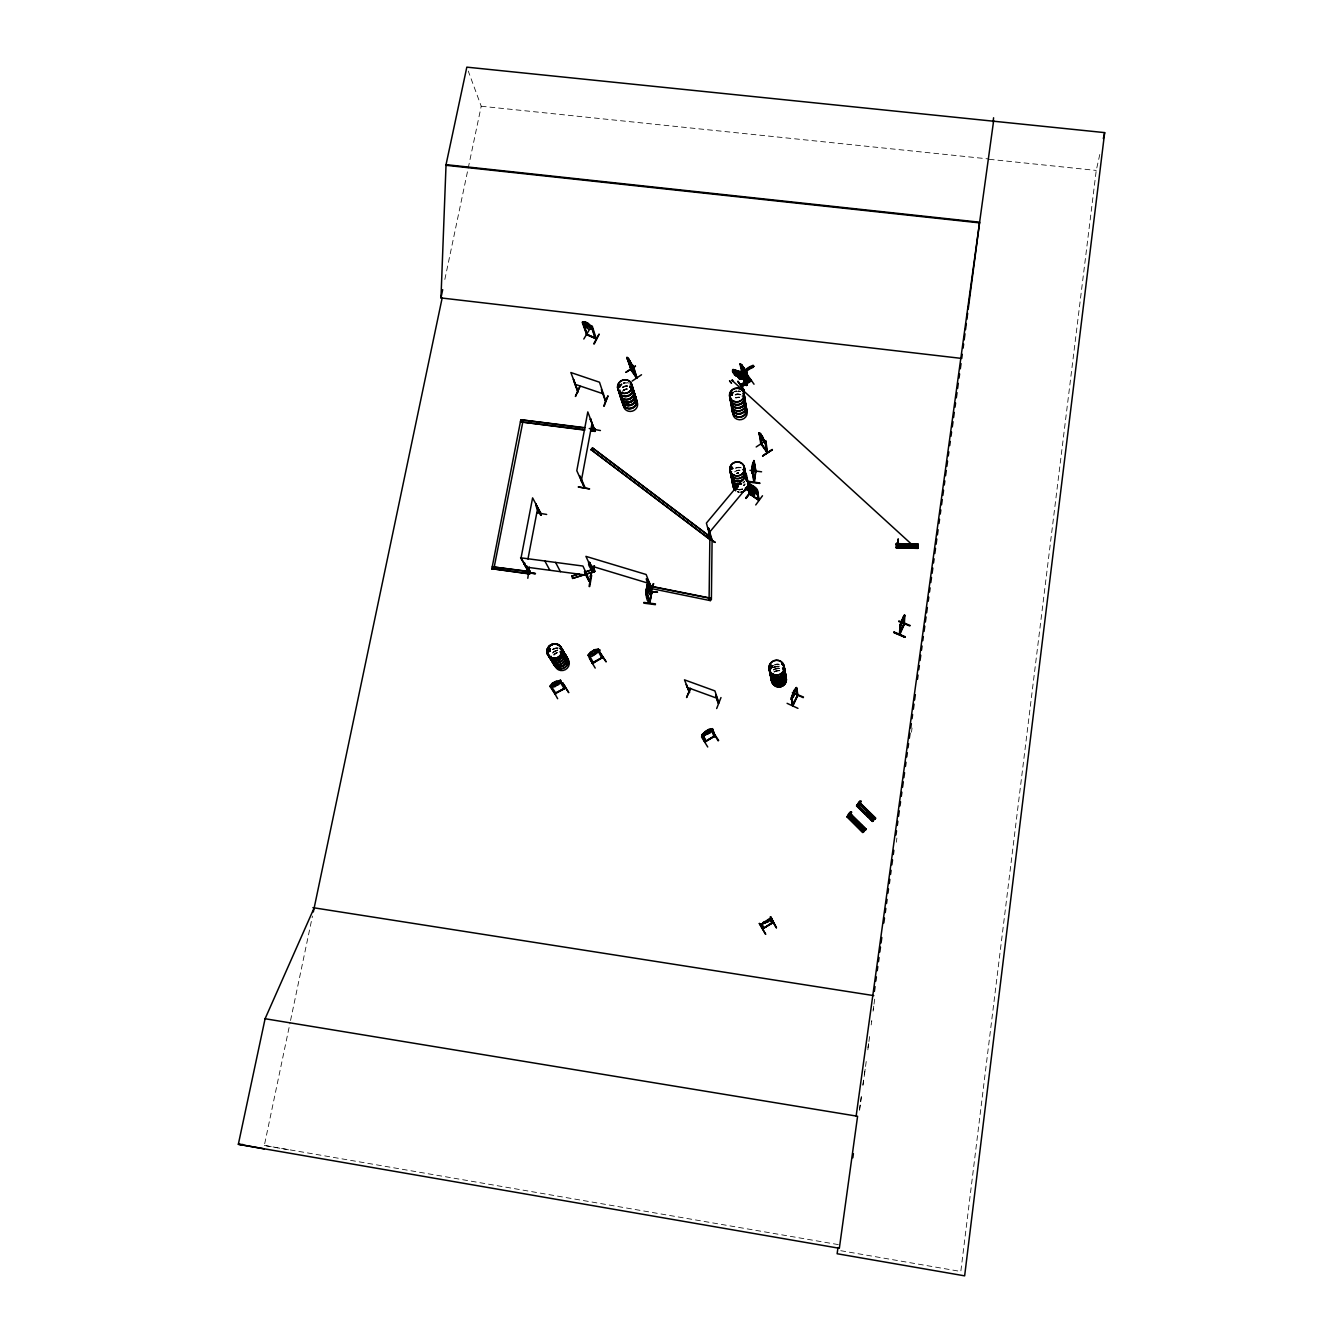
<?xml version="1.0" encoding="UTF-8"?>
<svg xmlns="http://www.w3.org/2000/svg" width="1343" height="1343" viewBox="0 0 1343 1343"><rect width="100%" height="100%" fill="white"/><g stroke="black" fill="none" stroke-linecap="round" stroke-linejoin="round"><path stroke-width="0.75" stroke-dasharray="5 3.75" d="M736.149 470.822A7.37 6.95 -12.2 0 1 739.926 470.352L736.082 470.638M778.923 666.363L774.978 666.799L776.926 666.346M739.909 470.201L737.979 470.184M1099.783 154.512L1096.241 170.427L960.816 1271.485L838.62 1250.333M859.621 1110.073L860.477 1103.845M860.745 1101.764L861.887 1093.454M863.012 1085.144L865.261 1068.541L863.985 1076.817M865.547 1066.46L866.671 1058.15M867.813 1049.84L868.652 1043.612M868.938 1041.53L870.063 1033.22M871.187 1024.91L871.758 1020.747L871.137 1024.894M873.739 1006.209L872.883 1012.437L873.42 1008.291M874.008 1004.128L875.149 995.818M859.402 1110.04L860.259 1103.812M860.544 1101.73L861.686 1093.437M862.827 1085.127L863.7 1078.899M867.981 1047.741L868.552 1043.595M896.318 842.229L896.889 838.066M911.477 732.204L912.048 728.057M444.835 279.462L481.214 106.231L468.271 71.061M288.493 1149.809L264.336 1145.445L290.122 1022.56M290.541 1020.512L312.466 916.044M553.786 654.83L556.992 652.547A7.571 7.235 -30.6 0 0 553.803 654.847A7.571 7.235 -30.6 0 1 557.06 652.681M743.199 482.859L744.593 481.432M743.653 485.494L745.096 484.185A7.437 7 -12.2 0 1 743.669 485.478A7.336 6.916 -12.2 0 0 745.012 484.286M557.63 650.096A7.47 7.135 -30.5 0 0 552.611 652.816L557.714 650.079M552.561 652.866L555.784 650.566M774.961 666.716L773.199 667.756A7.588 7.37 -9.8 0 1 778.906 666.363A7.571 7.336 -9.8 0 0 773.283 667.74A7.554 7.319 -9.8 0 1 778.89 666.346M779.293 668.294A7.655 7.42 -9.7 0 0 773.618 669.721L779.309 668.277A7.655 7.42 -9.7 0 0 773.635 669.821M774.021 671.836L779.712 670.409A7.622 7.387 -9.7 0 0 774.072 671.97A7.504 7.286 -9.7 0 1 779.662 670.426M552.728 649.374A7.521 7.185 -30.5 0 1 556.355 647.964L558.352 648.014A7.638 7.286 -30.5 0 0 552.745 649.408L556.422 647.964M622.481 387.237L627.97 385.844M625.166 389.42L623.471 390.309A7.202 6.681 -17.6 0 1 626.98 388.882L623.437 390.192A7.219 6.698 -17.6 0 1 626.963 388.849M625.032 382.604L623.152 383.074A7.403 6.849 -17.6 0 1 625.083 382.789M734.655 391.401L736.535 390.931M737.106 394.154L735.225 394.624A7.42 6.916 -11.8 0 1 740.916 394.792A7.42 6.916 -11.8 0 0 735.225 394.641L740.9 394.607M737.425 467.347L739.389 467.364L735.528 467.817A7.387 6.95 -12.2 0 1 741.168 467.767L739.372 467.347M742.511 489.255L738.7 489.725A7.286 6.866 -12.1 0 0 742.494 489.305A7.303 6.883 -12.1 0 1 738.751 489.775M774.609 664.718A7.605 7.37 -9.8 0 1 778.504 664.265A7.722 7.47 -9.8 0 0 774.609 664.852L776.539 664.231M775.347 668.747L777.295 668.26M739.557 397.092L735.746 397.562L739.557 397.192A7.269 6.782 -11.8 0 0 735.813 397.797M556.388 648.014L558.335 648.014M776.523 664.265L778.554 664.248M481.214 106.231L988.817 158.961M989.22 159.297L1096.241 170.427M264.336 1145.445L838.72 1244.676M738.465 390.914L740.346 391.384M626.929 382.587L628.742 383.057M737.324 491.773L739.187 492.26M552.963 649.743A7.521 7.168 -30.5 0 1 558.52 648.367M552.812 653.134A7.47 7.135 -30.5 0 1 557.832 650.415M554.038 655.149A7.454 7.118 -30.6 0 1 557.177 652.916M553.82 654.78A7.454 7.118 -30.6 0 1 556.959 652.547M735.645 468.271A7.37 6.95 -12.2 0 1 739.422 467.8M735.578 467.985A7.487 7.051 -12.2 0 1 739.405 467.515M734.503 471.897A7.353 6.916 -12.2 0 1 739.943 470.52M736.635 473.407A7.437 7 -12.2 0 1 738.516 472.937M736.703 473.659A7.336 6.916 -12.2 0 1 738.549 473.206M744.929 483.799A7.336 6.916 -12.2 0 1 743.552 485.092M742.478 489.087A7.403 6.984 -12.1 0 1 738.667 489.557M742.41 488.835A7.286 6.866 -12.1 0 1 738.667 489.288M774.676 665.087A7.588 7.353 -9.8 0 1 780.468 665.138M775.868 671.248A7.504 7.269 -9.7 0 1 779.729 670.795M773.736 670.039A7.538 7.303 -9.7 0 1 779.326 668.646M773.669 669.687A7.538 7.303 -9.7 0 1 779.259 668.277M622.682 387.691A7.252 6.715 -17.6 0 1 628.054 386.331M622.548 387.405A7.37 6.833 -17.6 0 1 628.02 386.029M622.514 387.137A7.252 6.732 -17.6 0 1 627.886 385.777M623.32 383.544A7.286 6.749 -17.6 0 1 627.03 383.074M623.656 390.695A7.202 6.681 -17.6 0 1 625.301 389.806M735.343 395.094A7.303 6.799 -11.8 0 1 740.9 395.077M734.688 391.568A7.454 6.933 -11.8 0 1 736.568 391.098M738.516 391.082A7.454 6.933 -11.8 0 1 740.362 391.552M735.242 394.557A7.303 6.799 -11.8 0 1 740.816 394.54M734.755 391.854A7.336 6.833 -11.8 0 1 740.346 391.837M735.88 398.099A7.252 6.765 -11.8 0 1 739.59 397.629M738.482 472.77L736.585 473.24A7.336 6.916 -12.2 0 1 738.465 472.719M743.115 482.792A7.37 6.95 -12.2 0 0 744.509 481.499A7.353 6.916 -12.2 0 1 743.132 482.909M737.408 491.656A7.252 6.833 -12.1 0 0 739.221 492.109A7.269 6.849 -12.1 0 1 737.408 491.672M778.957 666.648A7.554 7.336 -9.8 0 0 773.333 668.059A7.538 7.319 -9.8 0 1 778.94 666.682M627.03 389.05A7.219 6.698 -17.6 0 0 622.178 391.636A7.202 6.681 -17.6 0 1 627.03 389.067A7.202 6.681 -17.6 0 0 622.178 391.636A7.219 6.698 -17.6 0 1 627.03 389.05"/><path stroke-width="1.5" d="M564.144 688.472L565.302 687.834L554.911 693.609M555.364 693.995L555.633 692.82M759.819 482.976L748.286 481.314M592.297 326.886L591.105 326.332L592.364 326.517L596.376 339.208L595.704 338.402M898.114 544.217L897.997 546.769L898.266 538.963M586.555 334.558L587.68 334.558M586.387 334.172L596.46 338.822L595.62 338.318M755.521 471.292L754.279 481.717M755.807 471.997L753.792 460.615L752.449 471.057M649.408 602.722C643.952 600.203 647.242 582.694 648.014 583.248M709.087 599.633L709.843 539.198L711.27 537.469L592.464 447.924L591.038 449.603L709.91 539.483L712.193 539.466L709.843 539.198L591.038 449.603M712.109 539.164L711.387 599.616L709.02 599.364M896.923 544.855L917.957 545.409L917.991 544.083L896.486 543.646L896.469 545.191L896.503 543.428L898.685 543.479L898.618 546.954M896.402 548.011L917.924 548.045L896.402 547.994L896.436 546.702L917.924 547.709L896.436 546.685M896.469 544.385L896.436 545.224L917.974 545.006L896.486 543.646L917.991 544.2L917.907 548.045M739.573 377.433L734.739 375.117L732.69 371.977C733.379 365.766 731.247 374.395 733.849 371.121L739.473 375.805M897.661 545.208L897.393 545.107M783.456 668.999L782.533 668.075L783.338 669.116M772.124 667.118L771.436 665.893L769.774 666.799M910.151 547.81L910.218 544.033M912.082 547.843L912.166 544.083M914.264 547.894L914.348 544.116M769.774 667.102L769.858 666.766A7.756 7.504 -9.9 0 1 770.949 664.986M771.453 666.212L771.033 667.723L770.11 666.749M896.402 547.625L917.94 547.121L917.924 548.397L896.402 547.692L896.503 543.428M898.064 540.91L898.064 539.265L897.98 543.076M743.233 395.698L742.31 396.151M742.696 469.563L743.753 470.084M743.686 470.285L743.821 469.412M917.957 545.359L917.991 544.284M649.542 603.125L651.909 592.179M646.722 593.572L647.947 586.102L646.688 585.498L647.981 583.047L651.624 593.337L651.154 591.944M732.036 393.935L731.834 395.06M732.053 403.521L732.187 404.344A7.37 6.866 -11.8 0 0 734.856 412.889A7.252 6.765 -11.8 0 0 744.207 411.831A7.252 6.765 -11.8 0 0 744.828 403.101M730.978 395.06C729.685 393.079 731.817 396.655 732.187 394.288M732.472 468.103C730.122 470.957 731.465 464.812 732.825 468.489M897.98 543.646L897.997 542.421M898.131 543.646L897.829 546.769M894.018 632.184L904.913 637.237L894.052 632.117M837.982 1247.58L837.125 1253.741L964.643 1275.85L1104.668 132.621L466.827 67.15L446.044 164.652L440.974 297.793L442.166 297.945L313.322 911.947M630.236 387.422L631.26 387.808M630.438 387.506L631.344 387.17M529.914 573.159L530.015 571.363L529.914 573.209L521.05 557.916L532.6 497.884L541.229 514M530.233 571.9L526.926 566.158M619.022 387.153L618.854 385.928M621.524 384.165A7.403 6.849 -17.6 0 0 619.089 387.002L620.516 385.978M898.702 621.49L909.815 625.972M564.967 658.053L564.715 659.01M899.928 633.107L900.196 624.596L899.407 633.728M560.4 652.161L560.501 651.523M560.149 651.859L560.938 652.715L560.988 651.54M550.093 650.348L549.925 651.221M754.279 482.238L752.231 469.798L752.802 462.58L751.929 471.746L752.651 470.638M752.231 473.29C756.277 466.34 751.442 449.72 755.991 471.007M646.151 593.371L650.163 602.084M903.033 617.36L904.561 615.044L904.074 624.915L904.443 614.993L899.692 625.855L903.621 616.89L900.465 624.982M907.969 547.759L908.036 544.083M904.46 623.505L904.494 615.212M905.132 636.666L894.018 632.15M915.808 544.234L915.725 548.011L731.868 380.203C732.321 379.095 733.513 382.083 732.288 380.338M752.046 470.671L753.893 482.07M578.38 487.039L589.627 488.886L578.413 486.905M718.035 702.809L715.92 695.305L718.69 703.212M718.119 703.077L715.92 695.305M643.851 603.158L655.434 604.669M643.885 602.419L655.468 603.897M689.647 691.947L686.307 684.527L689.395 692.4M968.202 309.142L979.618 222.199L446.044 164.652M748.219 482.103L759.752 483.43M993.132 121.76L993.585 117.781M605.609 400.65L605.24 400.751M577.675 391.35C569.533 366.454 575.039 386.952 578.078 391.3M850.606 812.683L851.529 812.079L848.726 817.031L849.078 814.311L865.127 830.159L866.101 829.185M851.546 812.33L848.843 817.148L847.97 815.47M858.815 824.501C857.405 821.009 856.448 827.305 858.849 824.317M962.26 354.317L961.722 358.43L440.957 297.928L442.686 289.652M963.065 348.156L963.619 344.043M964.156 339.947L964.962 333.786M965.499 329.673L966.305 323.512M966.859 319.399L967.665 313.238M749.411 493.855L750.787 494.543L748.823 484.151C745.785 482.708 757.553 486.854 757.217 490.229L757.334 492.075L754.447 491.42M856.146 1116.033L993.652 120.601M874.343 991.453L875.032 986.585M875.787 981.078L876.358 976.932M877.214 970.704L877.785 966.557M878.473 961.655L879.044 957.509M879.799 952.019L880.471 947.117M881.058 942.971L881.797 937.498M883.812 922.96L884.483 918.041M885.238 912.585L885.809 908.439M886.498 903.52L887.068 899.357M887.924 893.129L888.495 888.982M889.251 883.526L889.821 879.38M890.51 874.444L891.08 870.281M891.819 864.858L892.524 859.906M893.263 854.484L893.834 850.32M895.949 834.977L896.536 830.83M897.275 825.425L897.846 821.261M898.534 816.292L899.273 810.887M899.961 805.901L900.549 801.754M901.271 796.365L901.858 792.202M902.546 787.216L903.285 781.827M903.856 777.681L904.561 772.678M905.417 766.45L905.988 762.287M906.726 756.932L907.297 752.768M908.002 747.749L908.573 743.602M909.295 738.247L910 733.211M910.739 727.872L911.309 723.726M912.015 718.673L912.585 714.526M913.307 709.188L914.012 704.135M914.583 699.988L915.322 694.667M917.454 679.222L918.024 675.059M918.746 669.754L919.334 665.608M920.039 660.521L920.761 655.233M921.466 650.146L922.037 645.983M922.759 640.695L923.329 636.548M924.051 631.445L924.773 626.174M925.344 622.01L926.049 616.924M926.62 612.761L927.341 607.489M928.214 601.261L928.785 597.115M929.49 591.994L930.061 587.848M930.783 582.577L931.505 577.456M932.076 573.31L932.797 568.055M933.503 562.918L934.073 558.772M934.795 553.517L935.517 548.38M936.088 544.234L936.793 538.996M937.38 534.85L938.085 529.696M938.958 523.468L939.529 519.305M940.234 514.084L940.805 509.937M941.527 504.767L942.249 499.562M942.82 495.416L943.541 490.229M944.247 485.041L944.817 480.878M945.539 475.691L946.261 470.503M946.832 466.357L947.554 461.153M948.259 455.982L948.83 451.819M949.686 445.591L950.273 441.444M950.995 436.24L951.566 432.077M952.271 426.923L952.993 421.702M953.564 417.539L954.269 412.385M955.007 407.164L955.578 403.001M956.283 397.864L957.005 392.626M957.593 388.463L958.281 383.326M959.02 378.088L959.59 373.925M960.295 368.805L961.017 363.55M852.822 1157.8L853.393 1153.654M859.218 801.788L861.115 801.016L858.261 806.018L858.613 803.299L874.696 819.079L875.619 818.156L859.856 802.61M860.947 801.57L858.378 806.136L857.741 804.172M752.08 471.594L752.231 470.587M753.776 460.75L753.49 461.791M754.195 460.8L755.404 472.484M753.205 471.427L753.675 467.683L752.349 466.34M754.296 482.12L755.924 470.923M770.278 918.73C770.932 923.816 775.129 925.68 771.352 918.159L760.574 924.588L768.381 921.533M773.165 922.557L762.623 928.852M762.471 928.634L773.148 922.624M772.762 922.154L762.79 928.936L763.697 928.214M646.252 595.218L648.132 583.752M647.695 593.522C651.053 565.269 646.184 606.935 646.671 595.788M649.643 601.714L649.492 603.242M647.83 584.272L651.64 592.918L649.542 601.949M651.741 592.011L649.894 602.99M647.712 591.39L657.533 592.179L647.88 590.987M791.648 697.269L792.756 705.847L797.557 695.187L796.433 687.582L794.317 689.983L793.142 697.118L791.296 699.585L791.413 697.319M650.18 602.235L646.067 589.258L645.983 594.513L646.705 593.438L650.062 603.108M714.308 736.635L714.98 735.796L712.344 728.695L708.466 729.652L710.917 730.542L704.017 734.604L704.941 731.7L708.516 729.585L701.835 734.873L704.857 742.125L705.377 740.832M704.706 741.672L714.862 735.679M714.09 736.686L714.879 735.376M584.591 571.53L585.582 572.068L584.591 571.53C584.121 573.276 591.222 583.047 588.704 580.747M589.879 580.797L588.654 580.73L584.524 571.933M589.09 586.505L590.97 575.157M589.695 586.572L591.659 575.408M600.422 430.532L591.138 428.853M579.706 476.127L584.289 487.509L584.507 486.653M594.311 430.952L590.4 418.831L594.596 429.844M590.802 418.882L590.232 419.822M583.735 487.089L583.936 485.998M583.903 487.459L584.541 486.451L580.109 476.177M584.289 487.509L584.39 486.082M594.529 429.978L594.378 430.885M594.781 430.465L594.899 429.525L594.798 430.969M527.799 572.756L535.421 573.595L523.921 572.689M546.651 514.453L537.301 512.892M529.125 573.058L523.854 563.456L530.049 572.789M524.307 563.59L524.509 562.583M540.944 515.175L535.723 504.078L540.86 514.587M524.895 563.59L523.77 563.859M540.558 515.124C542.807 513.395 536.747 512.002 535.941 505.119L536.126 504.112M529.36 567.132L527.799 578.279M529.578 571.279L530.233 572.739M541.111 514.957L540.591 513.546M540.574 513.664L540.289 514.52M581.25 481.214L592.062 423.246M591.189 428.467L595.335 428.988L594.949 431.069L590.802 430.549M590.937 430.902L595.083 431.405L595.335 428.988M597.333 649.626L601.933 658.12L601.463 657.281M601.446 657.801L602.789 657.482M592.431 663.224L602.638 657.264L593.354 662.267M592.179 662.838L593.673 662.804L592.515 662.955M793.193 692.501L792.857 695.238L793.881 691.376M527.95 559.041L537.72 508.007M529.495 573.73L491.639 568.677L529.646 573.998L529.897 571.564L492.243 566.813M529.646 573.998L530.065 571.849M491.823 568.962L520.815 419.771L584.994 427.712M904.41 624.059L899.877 634.45L901.489 620.919M903.957 623.773L899.457 634.181L903.973 623.471M554.827 693.341L565.302 688.019M556.22 693.475L555.817 692.719M761.565 471.796L750.015 470.335M238.332 1144.32L265.091 1018.733L857.589 1116.268L839.341 1248.285L238.332 1144.32L242.999 1144.521M740.362 371.44C742.226 372.8 740.513 371.356 732.64 369.627M734.755 375.083C761.515 389.285 735.863 374.412 742.343 371.138M741.722 372.766L732.892 369.694L741.789 372.867M746.708 380.035L747.984 379.112L746.977 378.474M747.547 380.438L747.447 378.323M550.63 687.347L554.928 686.575L556.153 680.968L559.208 682.143L555.045 685.45L552.292 686.021L552.644 682.983L560.467 680.196L561.29 681.505L558.554 684.678L550.731 687.28M1103.325 138.598L1104.668 132.621M711.186 537.905L710.682 539.131L711.437 537.855L592.464 447.924M792.051 697.353L795.375 689.412L791.9 696.463L792.806 704.353M746.154 377.568L745.298 378.105L746.305 385.391L747.144 385.005L746.12 377.45L744.559 377.4L746.355 385.542L747.329 384.904L745.869 378.726M744.358 374.848L743.703 373.891L743.367 375.234M744.845 381.395L744.794 382.705M710.783 598.172L710.346 600.623L649.206 588.133L649.727 585.984L710.783 598.172L710.346 600.623M787.099 703.329L797.96 708.349M629.179 359.79L631.176 364.272L629.85 360.747M901.992 619.895L901.254 622.816L902.513 618.703M793.344 704.941L792.874 705.73L797.893 695.221M797.02 695.976L797.893 695.086M705.898 535.672L715.03 542.421M782.768 668.831L783.557 668.848M553.92 682.479C551.251 687.549 561.021 681.925 555.079 681.824L553.987 682.58M732.623 476.295L732.623 476.966A7.336 6.916 -12.2 0 0 738.096 486.451M730.29 394.389L731.532 393.885M759.097 433.067L760.155 433.638L761.565 444.936L761.431 443.861M766.551 451.919L767.273 452.91L760.877 443.778M764.839 440.974L766.584 452.171L766.954 451.416M857.388 804.944L873.319 820.472L872.346 821.429L856.532 805.918L857.573 804.39M858.53 802.526L858.143 804.205L859.772 801.066M550.093 650.633L549.438 651.573L547.944 650.616M633.191 397.008L634.282 396.806A7.185 6.665 -17.6 0 1 633.023 407.903A7.185 6.665 -17.6 0 1 622.598 402.984M618.384 386.029L619.392 385.122M794.888 693.508L793.159 697.034L796.365 687.7L792.689 693.592L791.296 699.585M636.045 377.4C638.68 380.808 625.872 346.964 635.994 377.433M636.935 377.803L630.975 368.922M899.676 627.08L904.88 615.363M902.849 621.373L904.309 616.471M631.479 370.114L626.795 357.54L627.886 359.085M742.511 372.078L740.698 363.919M649.844 594.513L653.521 583.668L650.448 594.831M653.521 583.668L649.777 594.496M651.859 592.33C637.505 562.163 656.19 591.894 650.633 589.208M650.683 588.402L651.791 589.073L646.151 574.502L585.934 556.371L592.901 571.262C595.587 574.015 585.481 564.295 589.611 562.381L593.875 571.967L589.611 562.381M650.549 589.107L651.791 589.073M594.042 565.856L590.198 576.617L594.496 565.856M593.74 571.228L593.707 571.967M716.675 708.533L720.99 697.554M904.913 637.203L893.817 632.637M690.42 688.388L686.575 697.554L690.52 688.489M848.457 815.016L847.601 815.839L863.784 831.518L862.794 832.492L846.997 816.913L849.229 814.462M848.742 814.63L849.666 815.738M586.085 322.673L585.901 324.754L589.157 326.282L586.152 322.572M584.339 487.475L576.802 470.688L587.798 411.915L595.083 431.405M742.108 372.548L733.177 369.443M746.59 379.868L745.499 379.582L747.128 379.649C742.209 348.341 755.253 405.401 741.957 370.349M747.245 380.707L738.381 377.601M601.362 389.588L605.357 401.087M604.132 406.241L608.01 395.799L603.746 405.905M579.907 386.264L575.425 396.47L579.991 386.515M753.205 471.326L752.214 473.424L752.08 471.645M314.178 907.851L265.091 1018.733M900.7 624.965L899.743 625.754M908.892 545.023L908.842 546.702L909.866 545.426M909.849 546.332L909.731 545.258M737.911 381.53L744.14 390.343M791.48 697.185L792.907 704.605M910.05 625.418L898.937 620.919M797.557 695.187L792.437 705.562L791.547 698.427M803.232 697.672L792.37 692.484L803.5 697.084M797.406 696.429L796.248 687.65M857.472 804.759L858.143 803.399M749.444 491.521L749.226 492.948M748.941 492.126L749.713 491.739M710.329 538.291L711.018 537.653M711.421 537.939L709.843 539.198M760.826 444.097L759.131 432.882L759.466 434.746M596.443 338.772L595.234 338.335M593.724 343.758L599.146 334.088L594.244 343.976M583.047 324.183L586.975 327.658M583.802 339.024L589.376 329.69M587.227 334.625L586.824 333.836M592.364 326.517L584.86 321.833L584.457 324.586L587.042 326.802L590.97 327.658L588.301 323.327L584.927 321.917M583.248 322.773L582.61 321.917L587.63 335.078M848.541 813.875L850.32 812.062M848.759 813.841L848.155 814.949M770.278 666.363L770.177 667.219M752.416 366.488L753.087 365.414L753.859 366.37L752.281 367.73A9.384 3.66 -39.5 0 0 742.645 375.553L741.873 374.596A9.384 3.676 -39.5 0 1 751.492 366.773L753.188 367.445M732.657 468.69L730.81 468.908A7.42 6.984 -12.2 0 1 731.969 467.498L732.321 467.75M732.539 476.06L732.321 477.134M763.814 928.231L761.733 923.833M732.388 394.859L730.424 394.859M547.994 650.062L550.143 650.096M549.488 651.12L549.74 650.113M619.979 386.415L620.097 385.559M741.118 376.779L741.101 379.23L738.919 378.592L739.221 375.285L741.454 373.891A10.945 4.281 -39.5 0 1 752.03 365.749L753.087 365.414M739.221 375.285L739.993 376.258L742.226 374.848A10.945 4.281 -39.5 0 1 752.802 366.706L753.859 366.37M744.677 377.366L745.365 378.189M744.173 381.798L744.559 382.57L743.535 375.251M757.385 491.79L753.893 488.214L755.941 492.092L754.044 491.689L749.696 487.929L750.754 486.116L747.732 485.662M757.586 493.536L754.665 493.15L757.704 493.62M758.61 500.066L749.73 493.838L747.95 483.581M755.74 504.934L762.488 495.768M747.984 485.511L754.027 488.902L750.888 486.821L751.61 485.259M754.8 493.116L748.202 487.257M751.744 487.106L752.315 489.775M753.826 488.315L752.651 485.948M747.883 485.461L751.409 489.221M752.785 487.811L754.313 490.548L753.356 490.48M750.452 484.454L749.394 486.267L755.656 490.464L753.725 486.435M751.895 490.967L745.65 498.186L751.409 490.615M746.087 498.454L751.845 490.732M754.531 491.32L751.274 489.322M758.879 500.1L756.159 489.574L757.334 489.842L759.08 500.083L749.83 493.905M749.528 493.855L758.829 500.402L757.334 489.842M765.275 921.264C761.431 924.907 771.05 919.401 766.467 920.543M863.213 832.072L847.215 816.393L862.844 832.442L863.784 831.502M865.48 829.823L866.101 829.202L850.337 813.606M859.621 802.778L875.602 818.189L872.346 821.429M859.419 802.963L856.75 805.632L873.101 820.657M708.281 529.36L708.617 528.303L710.883 538.979M749.226 492.596L747.749 481.482L749.663 494.325M754.816 494.711L745.701 488.013M708.936 532.953L748.487 485.578M591.155 449.939L592.599 448.26M761.8 435.451L761.347 436.844L763.479 439.816L762.522 436.458M554.928 686.575L561.223 681.405M856.582 805.884L858.781 803.869M849.364 814.58L865.345 829.907M712.73 729.786L709.742 732.993L702.339 736.065L701.835 734.873L705.075 731.801M702.339 736.065L709.675 732.892L712.848 729.719M605.794 401.272L599.498 382.218L570.859 372.531L578.212 391.971M861.383 830.629L864.271 827.775M865.882 829.353L863.381 831.921M866.034 829.269L850.102 813.774L847.45 816.46M865.228 813.976L868.115 811.122M855.692 824.988L858.58 822.134M866.823 815.554L869.71 812.7M857.287 826.583L860.175 823.712M868.25 816.947L871.137 814.093M858.714 827.993L861.602 825.122M872.732 815.671L869.844 818.491M860.309 829.571L863.213 826.717M754.43 494.946L745.264 488.298L754.43 495.198M849.599 812.884L850.572 812.162M741 379.129L738.365 377.752L740.027 379.011L744.207 375.15L741.873 374.596M772.024 922.591L770.412 918.881L771.386 918.31M732.237 395.077L730.743 395.278M619.895 386.683L619.946 385.642M705.763 741.588L702.943 734.117L705.545 740.883M593.488 662.972L588.922 654.545M602.604 657.65L598.256 649.105L594.21 649.777L588.066 655.199L592.532 663.476M874.847 818.894L859.067 803.332M874.998 818.777L859.302 803.164M863.566 831.703L847.97 815.956L847.013 816.897M733.647 373.169L735.83 372.85L737.895 375.788L733.748 373.085M738.969 373.774L734.789 370.198M741.218 372.38L745.768 379.582M740.396 377.87L747.077 379.7L745.483 379.75M746.02 380.472L745.869 379.246M739.003 373.455L741.252 371.658L742.243 373.001L740.01 374.815L739.003 373.455L740.01 374.815M589.728 580.814L582.946 566.041L520.58 557.781L529.461 572.756M528.941 572.236L529.83 572.269M710.984 538.056L708.617 528.303M850.488 812.565L851.479 812.011M550.714 685.551L556.069 693.542L555.717 692.719M797.44 696.161L795.811 688.388M867.225 812.364L866.823 813.908M589.426 658.238L595.201 668.075M711.253 729.232L714.023 736.652M552.074 688.724L557.647 698.713M857.539 804.91L873.252 820.523M701.516 736.921L707.727 746.977M761.599 923.917L763.764 928.366M759.315 923.514L765.577 934.258M760.155 433.638L759.215 433.034M761.733 439.514L759.399 434.662L761.75 439.514L765.745 443.744M756.193 446.967L765.795 440.605M767.038 452.792L765.342 440.89L765.93 441.713L764.939 441.226M765.678 442.032L759.131 432.882M772.242 449.452L762.589 455.932L772.359 449.787M762.639 455.982L772.326 449.72M626.862 357.641L631.546 370.198M627.886 358.178L626.996 357.607M628.306 360.528L632.368 366.286L628.39 358.48L633.023 366.404M627.55 359.454L633.695 368.234L632.15 367.092M630.001 364.289L632.2 367.193M632.956 366.32L632.838 365.229M635.373 366.001L625.855 372.28M632.066 381.143L641.518 374.747M586.74 334.222L595.369 338.033M746.641 374.815L742.83 370.819L740.077 363.953L744.089 367.999L746.826 374.865L744.945 373.858M738.046 381.479L744.207 390.36L737.945 381.294M746.977 378.692L742.125 371.742M740.715 385.307L750.418 379.162L740.698 385.139M741.504 386.415L751.14 380.203M741.47 386.415L751.106 380.153M751.476 380.841L741.772 386.834M746.691 384.182L745.768 384.618L743.921 373.992M747.682 375.217L754.027 384.216M740.144 364.071L741.991 365.044L741.185 365.548M741.957 364.943L745.533 372.884L741.42 367.008M740.48 365.984L742.83 370.819M742.713 366.27L742.36 367.881L744.408 370.836L743.401 367.26M746.842 372.733L745.684 371.893M650.432 588.385L647.259 579.773M770.63 916.765L776.388 927.812L770.647 916.765M761.766 924.051L760.793 924.622L762.908 928.836M761.985 924.42L761.011 925.008L762.874 928.785M770.63 919.267L771.604 918.679M594.647 430.566L594.429 429.559M702.053 734.906L702.893 734.252M712.378 728.829L708.516 729.585M701.835 734.873L703.212 734.705M713.972 736.468L705.041 742.007M704.806 741.789L715.08 736.031L712.445 728.611M718.119 740.849L712.075 730.575L718.673 740.497M588.083 655.183L590.668 651.842L590.249 655.031L595.184 653.151L597.064 651.07L594.177 649.844M598.29 649.24C596.191 651.372 599.448 647.595 598.995 650.482M592.733 655.653C609.957 641.316 592.347 659.212 588.687 656.341M599.801 652.396L606.163 661.881L599.935 652.295M592.632 663.408L602.688 657.533M555.079 693.777L565.386 688.237C564.883 683.688 558.184 680.901 560.467 680.196M770.059 667.572L771.604 667.773M548.313 650.902L549.438 651.053M619.895 386.599L618.703 386.314M776.455 927.744L770.059 917.118M562.667 682.932L568.76 692.669L562.751 682.915M586.841 334.273L582.61 321.917M771.537 918.209L767.592 919.77C774.743 917.957 758.191 927.526 763.898 921.785M584.86 571.95L594.177 569.012L594.932 571.379L572.571 578.43L571.816 576.08L579.269 573.73M577.54 574.586L571.816 576.08M584.994 572.236L594.177 569.012M760.155 434.561L761.028 434.158L759.013 432.966M742.645 375.553L744.207 375.15M750.384 494.795L746.574 475.036L706.401 523.082L710.682 539.131M731.012 393.549L731.885 393.549M731.129 393.801L731.985 394.137M771.352 667.924L770.261 667.773M584.994 321.816L582.207 322.27L586.69 334.76L596.124 338.805M590.165 329.287C596.88 328.229 587.949 330.445 586.874 327.776M867.225 812.414L868.115 812.649M630.874 369.241L636.918 377.853L633.392 366.018M761.196 443.727L767.625 452.641L765.93 441.713M689.463 692.619L684.51 679.86L714.912 690.906L718.757 702.574M731.985 467.733L731.549 468.875M770.848 666.145L771.906 666.262M896.469 544.15L917.974 544.67M631.109 370.399L627.332 357.389M761.313 443.492L767.524 452.473M593.472 571.631L592.683 571.446M747.665 380.338L746.272 371.91M446.346 165.34L979.534 222.871M752.651 464.09L752.651 468.741L752.584 465.333M646.688 586.941L646.856 591.273L646.47 588.184M583.047 427.796L520.815 419.771M589.258 428.551L595.469 429.324M584.591 429.777L520.413 421.836L584.725 430.129M530.149 571.665L526.523 566.108M535.421 573.595L523.988 572.168M588.922 580.21L590.114 580.73L588.838 580.713M525.919 567.082L587.361 575.257M494.224 567.065L526.087 571.312M758.291 499.428L756.814 491.32M312.919 907.65L873.773 995.616M750.536 484.353L747.581 483.799L748.471 484.437M239.104 1144.354L264.235 1148.886M649.827 586.253L708.819 598.038M739.305 378.239L747.631 380.472L741.185 372.095M549.488 649.508L549.438 649.861M588.469 562.465L589.476 562.767M647.125 580.159L648.132 580.461M590.299 565.722L649.609 583.634M575.324 384.367L603.561 393.935M687.448 687.498L717.38 698.394M591.189 326.383L595.419 338.872M619.157 386.616L619.14 386.801A7.303 6.765 -17.6 0 1 620.063 385.139M549.337 649.676L550.194 650.381M564.345 688.825L559.46 680.918M587.529 334.105L587.378 335.078M750.351 487.14L751.946 489.154L750.418 489.255L755.001 492.327L753.054 489.876L754.497 489.759L750.284 487.224M751.526 485.36L752.584 486.048M757.083 490.161L756.193 489.607M626.896 357.473L628.39 358.48M739.59 376.795L736.954 374.815L736.518 376.006L733.563 371.759L736.249 373.774L736.736 372.565L736.887 374.361L739.355 376.275M866.823 813.875L868.25 812.8M860.829 804.474L875.25 818.525M872.95 820.842L856.985 805.364M856.75 805.38L872.749 821.026M850.085 813.824L865.731 829.571M849.766 814.16L865.664 829.621M863.415 831.888L847.45 816.359M748.101 487.207L751.543 491.051M753.608 486.552L757.133 490.329M740.816 374.848L741.554 375.839M760.927 434.225L764.62 441.83L760.356 435.887M635.491 366.286L625.922 372.397M632.318 365.313L633.057 366.236M636.582 378.071L630.488 369.224M555.095 694.012L549.824 686.155L552.577 682.983M494.258 566.813L522.729 422.457M707.459 730.575C712.411 730.542 702.624 735.729 706.3 731.264M768.465 921.651L771.453 918.092M759.366 923.396L765.644 934.191M544.855 560.988L549.841 570.255M555.582 562.415L560.4 571.665M572.571 578.43L594.932 571.379M743.955 368.066L746.389 373.001M702.255 735.259L704.907 742.024M591.457 326.08L595.57 338.402M770.278 667.219L770.211 666.951A7.638 7.403 -9.9 0 1 771.067 665.188M708.953 528.538L711.437 538.392M740.194 363.886L741.588 371.759M741.269 364.742L742.595 372.296M742.981 374.445L744.039 382.016M743.821 374.059L744.777 381.294M796.752 687.885L797.943 695.489M796.298 687.515L796.433 688.825M759.567 432.815L761.33 444.818M858.345 806.958L861.232 804.356M739.993 376.258L740.027 379.011M560.652 647.376A7.672 7.319 -30.4 0 1 559.208 659.665A7.554 7.219 -30.4 0 1 548.38 654.226A7.538 7.202 -30.4 0 0 559.242 659.682A7.554 7.219 -30.4 0 0 560.669 647.578A7.538 7.202 -30.4 0 1 559.242 659.682A7.672 7.319 -30.4 0 1 548.196 654.108M548.297 652.178A7.672 7.319 -30.4 0 1 549.975 648.652M549.908 648.468A7.571 7.219 -30.4 0 0 548.246 651.943A7.554 7.202 -30.4 0 1 548.867 650.113M560.266 648.518A7.638 7.286 -30.5 0 1 564.312 656.979A7.638 7.286 -30.5 0 1 556.338 662.687A7.638 7.286 -30.5 0 1 549.505 656.207M560.149 648.484A7.538 7.185 -30.5 0 1 564.144 656.828A7.538 7.185 -30.5 0 1 556.271 662.452A7.538 7.185 -30.5 0 1 549.539 656.056M560.367 648.854A7.521 7.185 -30.5 0 1 562.18 660.739A7.521 7.185 -30.5 0 1 550.177 658.271M561.391 650.6A7.487 7.151 -30.5 0 1 565.185 659.497A7.487 7.151 -30.5 0 1 556.271 664.315A7.487 7.151 -30.5 0 1 550.949 656.257M563.909 654.763A7.437 7.118 -30.6 0 1 567.669 663.627A7.437 7.118 -30.6 0 1 558.822 668.411A7.437 7.118 -30.6 0 1 553.517 660.387M564.429 653.907A7.47 7.135 -30.6 0 1 563.036 665.893A7.47 7.135 -30.6 0 1 552.309 660.471M564.094 654.914A7.538 7.202 -30.6 0 1 567.904 663.895A7.538 7.202 -30.6 0 1 558.94 668.747A7.538 7.202 -30.6 0 1 553.568 660.605M566.729 657.785A7.403 7.068 -30.7 0 1 565.353 669.67A7.403 7.068 -30.7 0 1 554.726 664.298M561.592 650.935A7.487 7.151 -30.5 0 1 565.369 659.833A7.487 7.151 -30.5 0 1 556.472 664.634A7.487 7.151 -30.5 0 1 551.15 656.576M562.717 652.614A7.571 7.235 -30.6 0 1 566.746 661.008A7.571 7.235 -30.6 0 1 558.822 666.682A7.571 7.235 -30.6 0 1 552.057 660.236A7.47 7.135 -30.6 0 0 558.755 666.447A7.47 7.135 -30.6 0 0 566.561 660.857A7.47 7.135 -30.6 0 0 562.599 652.58M562.784 652.732A7.571 7.235 -30.6 0 1 566.813 661.125A7.571 7.235 -30.6 0 1 558.889 666.783A7.571 7.235 -30.6 0 1 552.124 660.353M743.72 467.112A7.521 7.084 -12.2 0 1 739.422 478.309A7.521 7.084 -12.2 0 1 730.239 470.503M730.793 468.707A7.521 7.084 -12.2 0 1 731.817 467.112M744.626 469.076A7.42 6.984 -12.2 0 1 738.499 478.712A7.42 6.984 -12.2 0 1 730.407 470.839M744.291 470.218A7.487 7.051 -12.2 0 1 743.636 479.317A7.487 7.051 -12.2 0 1 734.084 480.492A7.487 7.051 -12.2 0 1 731.431 471.813M745.08 471.527A7.387 6.967 -12.2 0 1 738.012 481.197A7.387 6.967 -12.2 0 1 731.448 471.527M744.24 470.453A7.387 6.95 -12.2 0 1 745.566 475.607M742.629 480.24A7.387 6.95 -12.2 0 1 731.012 473.777M744.727 473.021A7.37 6.95 -12.2 0 1 746.053 478.175A7.353 6.916 -12.2 0 0 744.727 473.172M741.437 483.698A7.37 6.95 -12.2 0 1 731.515 476.345M746.07 476.933A7.336 6.916 -12.2 0 1 746.473 480.492M736.82 489.087A7.403 6.984 -12.1 0 1 732.523 481.701M745.785 478.36A7.403 6.984 -12.1 0 1 746.708 479.938A7.286 6.866 -12.1 0 0 745.667 478.259M746.154 477.42A7.336 6.916 -12.2 0 1 746.557 480.979M732.64 477.403A7.336 6.916 -12.2 0 0 738.197 486.938A7.437 7 -12.2 0 1 732.523 477.201M746.221 477.218A7.437 7 -12.2 0 1 746.624 480.811M732.657 483.833A7.286 6.866 -12.1 0 0 736.938 489.305A7.303 6.883 -12.1 0 1 732.69 482.019M736.837 488.818A7.286 6.866 -12.1 0 1 732.606 481.549M741.454 483.816A7.353 6.916 -12.2 0 1 731.582 476.496M783.607 667.286A7.722 7.47 -9.8 0 1 781.979 677.779A7.722 7.47 -9.8 0 1 771.201 676.301A7.722 7.47 -9.8 0 1 772.846 665.809M783.489 667.118A7.605 7.387 -9.8 0 1 781.878 677.46A7.605 7.387 -9.8 0 1 771.235 675.999A7.605 7.387 -9.8 0 1 772.863 665.658M781.827 663.711A7.756 7.504 -9.9 0 1 783.792 673.162A7.638 7.403 -9.9 0 1 774.575 676.805A7.756 7.504 -9.9 0 1 769.338 668.562M781.777 663.912A7.638 7.403 -9.9 0 1 783.724 673.229A7.756 7.504 -9.9 0 1 774.508 676.771A7.638 7.403 -9.9 0 1 769.472 668.713M784.95 672.944A7.605 7.37 -9.8 0 1 775.314 679.038A7.605 7.37 -9.8 0 1 770.479 669.032M783.557 667.471A7.605 7.37 -9.8 0 1 784.984 671.013M770.294 672.574A7.554 7.319 -9.8 0 0 779.561 680.7A7.554 7.319 -9.8 0 0 783.825 669.2A7.571 7.336 -9.8 0 1 779.561 680.716A7.588 7.37 -9.8 0 1 770.261 672.608A7.571 7.336 -9.8 0 0 779.561 680.716A7.588 7.37 -9.8 0 0 783.876 669.217M783.892 669.502A7.554 7.336 -9.8 0 1 779.628 681.019A7.554 7.336 -9.8 0 1 770.345 672.893A7.538 7.319 -9.8 0 0 779.628 681.019A7.538 7.319 -9.8 0 0 783.892 669.519M784.648 673.615A7.521 7.286 -9.7 0 1 784.043 682.983A7.521 7.286 -9.7 0 1 774.441 684.124A7.521 7.286 -9.7 0 1 771.721 675.143M785.151 672.776A7.554 7.319 -9.7 0 1 778.957 682.815A7.554 7.319 -9.7 0 1 770.664 674.488M784.698 673.431A7.622 7.387 -9.7 0 1 784.094 682.932A7.622 7.387 -9.7 0 1 774.357 684.074A7.622 7.387 -9.7 0 1 771.604 674.975M784.581 673.246A7.521 7.303 -9.7 0 1 783.976 682.63A7.521 7.303 -9.7 0 1 774.374 683.772A7.521 7.303 -9.7 0 1 771.654 674.79M785.219 673.145A7.554 7.319 -9.7 0 1 779.024 683.151A7.554 7.319 -9.7 0 1 770.748 674.857M631.73 385.642A7.286 6.765 -17.6 0 1 628.306 396.101A7.286 6.765 -17.6 0 1 618.586 390.729M619.241 387.22A7.286 6.765 -17.6 0 1 621.641 384.434M630.455 384.132A7.403 6.849 -17.6 0 1 632.133 392.794A7.403 6.849 -17.6 0 1 623.253 396.219A7.403 6.849 -17.6 0 1 618.519 388.748M630.27 383.846A7.303 6.765 -17.6 0 1 629.011 395.161A7.303 6.765 -17.6 0 1 618.418 390.175M629.833 386.482A7.37 6.833 -17.6 0 1 633.409 395.463A7.37 6.833 -17.6 0 1 623.706 399.224A7.37 6.833 -17.6 0 1 620.13 390.242M629.682 386.213A7.269 6.732 -17.6 0 1 633.46 394.523A7.269 6.732 -17.6 0 1 624.814 399.14A7.269 6.732 -17.6 0 1 619.543 391.636M629.85 386.767A7.269 6.732 -17.6 0 1 633.627 395.06A7.269 6.732 -17.6 0 1 624.982 399.677A7.269 6.732 -17.6 0 1 619.727 392.173M620.584 394.859A7.252 6.732 -17.6 0 0 629.263 402.262A7.252 6.732 -17.6 0 0 633.56 391.568A7.252 6.732 -17.6 0 1 629.229 402.161A7.252 6.732 -17.6 0 1 620.55 394.758A7.202 6.681 -17.6 0 0 629.196 402.044A7.202 6.681 -17.6 0 0 633.476 391.417M633.527 391.602A7.202 6.681 -17.6 0 1 629.263 402.228A7.202 6.681 -17.6 0 1 620.617 394.859M636.33 400.617A7.168 6.665 -17.6 0 1 635.592 409.229A7.168 6.665 -17.6 0 1 626.459 410.387A7.168 6.665 -17.6 0 1 624.059 402.161M633.107 393.046A7.219 6.698 -17.6 0 1 634.752 401.507A7.219 6.698 -17.6 0 1 626.107 404.847A7.219 6.698 -17.6 0 1 621.473 397.545M634.265 396.487A7.286 6.765 -17.6 0 1 635.91 405.032A7.286 6.765 -17.6 0 1 627.198 408.406A7.286 6.765 -17.6 0 1 622.514 401.037M633.611 391.703A7.252 6.732 -17.6 0 1 632.838 400.415A7.252 6.732 -17.6 0 1 623.605 401.591A7.252 6.732 -17.6 0 1 621.188 393.281M634.551 394.825A7.202 6.681 -17.6 0 1 630.27 405.452A7.202 6.681 -17.6 0 1 621.641 398.082M634.097 396.219A7.185 6.665 -17.6 0 1 635.726 404.646A7.185 6.665 -17.6 0 1 627.114 407.987A7.185 6.665 -17.6 0 1 622.497 400.701M621.49 397.881A7.303 6.782 -17.6 0 0 626.174 405.284A7.303 6.782 -17.6 0 0 634.937 401.893A7.303 6.782 -17.6 0 0 633.275 393.314A7.303 6.782 -17.6 0 1 634.903 401.725A7.303 6.782 -17.6 0 1 626.123 405.116A7.303 6.782 -17.6 0 1 621.44 397.713M743.3 393.969A7.353 6.833 -11.8 0 1 740.027 404.512A7.353 6.833 -11.8 0 1 730.105 399.089M730.693 395.564A7.353 6.833 -11.8 0 1 733.077 392.744M743.351 393.734A7.454 6.933 -11.8 0 1 739.103 404.696A7.454 6.933 -11.8 0 1 730.021 397.092M730.575 395.346A7.454 6.933 -11.8 0 1 732.993 392.475M743.216 393.432A7.353 6.849 -11.8 0 1 739.019 404.26A7.353 6.849 -11.8 0 1 730.055 396.756M730.592 395.027A7.353 6.849 -11.8 0 1 732.976 392.206M744.761 398.737A7.319 6.816 -11.8 0 1 737.777 408.222A7.319 6.816 -11.8 0 1 731.28 398.787M744.828 398.518A7.42 6.916 -11.8 0 1 737.727 408.138A7.42 6.916 -11.8 0 1 731.163 398.569A7.42 6.916 -11.8 0 0 737.71 407.97A7.42 6.916 -11.8 0 0 744.794 398.351A7.319 6.816 -11.8 0 1 737.676 407.684A7.319 6.816 -11.8 0 1 731.196 398.25M744.307 399.878A7.303 6.799 -11.8 0 1 740.127 410.639A7.303 6.799 -11.8 0 1 731.23 403.185M744.744 402.581A7.269 6.765 -11.8 0 1 744.106 411.311A7.269 6.765 -11.8 0 1 734.839 412.469A7.269 6.765 -11.8 0 1 732.271 404.142M746.305 407.399A7.336 6.833 -11.8 0 1 739.288 416.918A7.336 6.833 -11.8 0 1 732.791 407.449M744.072 404.596A7.336 6.833 -11.8 0 1 745.382 405.855M732.942 407.819A7.235 6.749 -11.7 0 0 739.355 417.169A7.235 6.749 -11.7 0 0 746.255 407.785A7.219 6.732 -11.7 0 1 740.295 417.085A7.219 6.732 -11.7 0 1 732.422 409.531M732.371 404.679A7.252 6.765 -11.8 0 0 734.94 413.006A7.37 6.866 -11.8 0 0 744.24 411.713A7.37 6.866 -11.8 0 0 744.878 402.866M745.801 408.876A7.219 6.732 -11.7 0 1 741.689 419.536A7.219 6.732 -11.7 0 1 732.892 412.133M744.324 400.197A7.269 6.782 -11.8 0 1 740.178 410.908A7.269 6.782 -11.8 0 1 731.314 403.471M873.806 816.678L870.919 819.583L873.806 816.678M757.821 499.395L757.821 499.395M591.994 651.338C589.057 656.492 598.86 651.019 593.136 650.667L592.062 651.439M705.595 536.042L715.08 542.404L705.562 536.109M731.482 383.091L729.585 380.925L731.482 383.091M851.697 815.117L848.826 818.223L851.697 815.117M750.116 378.894L740.446 384.921L750.149 378.927M550.983 685.534L550.261 686.542L551.016 685.652M553.115 658.355A7.588 7.252 -30.4 0 0 561.525 648.333A7.588 7.252 -30.4 0 0 548.733 646.587A7.588 7.252 -30.4 0 0 553.115 658.355A7.554 7.219 -30.4 0 0 561.492 648.35A7.554 7.219 -30.4 0 0 548.75 646.604A7.554 7.219 -30.4 0 0 553.115 658.322M553.232 658.54A7.571 7.219 -30.4 0 0 561.626 648.535A7.571 7.219 -30.4 0 0 548.867 646.789A7.571 7.219 -30.4 0 0 553.232 658.54A7.554 7.219 -30.4 0 0 561.609 648.535A7.554 7.219 -30.4 0 0 548.867 646.789A7.554 7.219 -30.4 0 0 553.232 658.506A7.538 7.202 -30.4 0 0 561.592 648.551A7.538 7.202 -30.4 0 0 548.884 646.806A7.538 7.202 -30.4 0 0 553.249 658.506A7.605 7.252 -30.4 0 0 561.575 648.4A7.605 7.252 -30.4 0 0 548.767 646.654A7.605 7.252 -30.4 0 0 553.165 658.439M559.024 659.329A7.571 7.219 -30.4 0 0 560.434 647.208A7.554 7.202 -30.4 0 1 559.007 659.312A7.571 7.219 -30.4 0 1 548.145 653.856A7.554 7.202 -30.4 0 0 559.007 659.312M734.134 475.304A7.47 7.017 -12.2 0 0 744.542 467.868A7.47 7.017 -12.2 0 0 732.758 463.201A7.47 7.017 -12.2 0 0 734.134 475.304M734.185 475.523A7.437 7 -12.2 0 0 744.559 468.119A7.437 7 -12.2 0 0 732.825 463.469A7.437 7 -12.2 0 0 734.185 475.523M746.658 480.307A7.286 6.866 -12.1 0 0 745.751 478.746A7.303 6.883 -12.1 0 1 746.674 480.29M741.118 492.159A7.286 6.883 -12.1 0 0 747.531 486.216A7.269 6.866 -12.1 0 1 741.118 492.159M733.16 484.403A7.286 6.883 -12.1 0 0 735.779 490.783A7.269 6.866 -12.1 0 1 733.177 484.42M773.534 674.488A7.689 7.454 -9.9 0 0 784.245 666.716A7.689 7.454 -9.9 0 0 772.057 661.679A7.689 7.454 -9.9 0 0 773.534 674.488M773.568 674.572A7.655 7.42 -9.9 0 0 784.228 666.833A7.655 7.42 -9.9 0 0 772.091 661.814A7.655 7.42 -9.9 0 0 773.568 674.572M780.719 686.743A7.504 7.286 -9.6 0 0 784.95 675.311A7.504 7.286 -9.6 0 1 780.736 686.81A7.504 7.286 -9.6 0 1 771.537 678.735A7.504 7.286 -9.6 0 0 780.719 686.743M779.024 683.134A7.655 7.42 -9.7 0 0 785.286 672.977A7.655 7.42 -9.7 0 1 778.99 683.033A7.655 7.42 -9.7 0 1 770.613 674.706A7.655 7.42 -9.7 0 0 778.99 683.033M621.725 392.895A7.336 6.799 -17.6 0 0 632.033 385.626A7.336 6.799 -17.6 0 0 620.567 381.143A7.336 6.799 -17.6 0 0 621.725 392.895M621.759 392.995A7.336 6.799 -17.6 0 0 632.066 385.726A7.336 6.799 -17.6 0 0 620.6 381.244A7.336 6.799 -17.6 0 0 621.759 392.995M632.855 400.55A7.202 6.681 -17.6 0 0 633.611 391.904A7.202 6.681 -17.6 0 1 632.855 400.533A7.202 6.681 -17.6 0 1 623.689 401.708A7.202 6.681 -17.6 0 1 621.272 393.449A7.202 6.681 -17.6 0 0 623.689 401.708A7.202 6.681 -17.6 0 0 632.855 400.533M733.832 401.305A7.387 6.883 -11.8 0 0 744.14 393.986A7.387 6.883 -11.8 0 0 732.472 389.47A7.387 6.883 -11.8 0 0 733.832 401.305M733.899 401.557A7.353 6.849 -11.8 0 0 744.156 394.271A7.353 6.849 -11.8 0 0 732.539 389.755A7.353 6.849 -11.8 0 0 733.899 401.557M745.365 406.257A7.235 6.749 -11.7 0 0 744.056 405.015A7.219 6.732 -11.7 0 1 745.348 406.274"/></g></svg>
